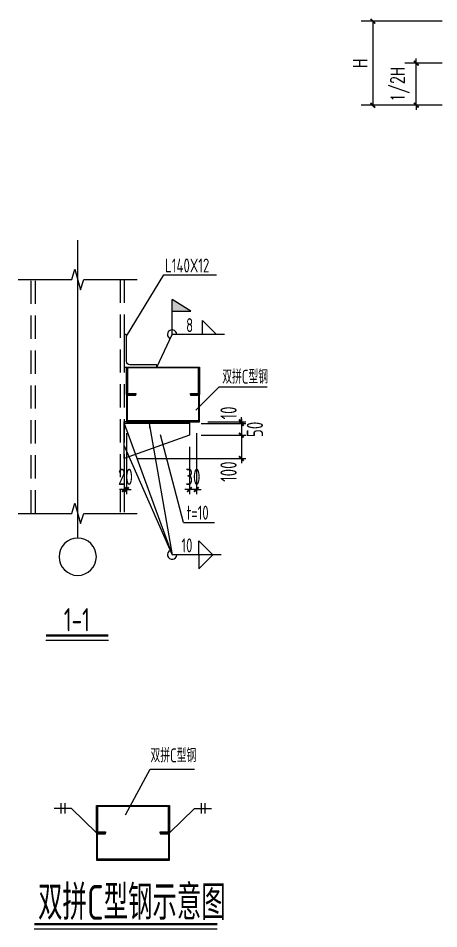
# Model space of a CAD drawing. Extents: x 753177 to 2169292, y -530934 to -273477.
# Drawn here: x 1816273 to 1829835, y -503039 to -473690 of the extents above; entities that cross this region are included whole.
import ezdxf
from ezdxf.enums import TextEntityAlignment as Align

# ---------------------------------------------------------------- set-up
doc = ezdxf.new("R2010")
doc.units = 0
doc.header["$LTSCALE"] = 1500
doc.header["$MEASUREMENT"] = 0
doc.linetypes.add('DASHED', pattern=[0.75, 0.5, -0.25])
doc.layers.get('Defpoints').update_dxf_attribs({"color": 252})
for name, color, linetype in [('ADIM', 8, 'Continuous'), ('AXIS', 3, 'Continuous'), ('DIM', 3, 'Continuous'), ('NUM', 7, 'Continuous'), ('Steel', 4, 'Continuous'), ('STEEL_DASH', 9, 'DASHED'), ('TEXT', 7, 'Continuous'), ('THIN', 7, 'Continuous'), ('WELD', 7, 'Continuous')]:
    doc.layers.add(name, color=color, linetype=linetype)
doc.styles.add('_TCH_DIM_T3', font='SIMPLEX', dxfattribs={"width": 0.705882, "bigfont": 'GBCBIG'})
doc.styles.add('TSSD_Axis', font='Complex.shx', dxfattribs={"width": 0.7, "bigfont": 'hztxt.shx'})
doc.styles.add('TSSD_Dimension', font='Tssdeng.shx', dxfattribs={"width": 0.7, "bigfont": 'hztxt.shx'})
doc.styles.add('TSSD_Label', font='Tssdeng.shx', dxfattribs={"width": 0.7, "bigfont": 'hztxt.shx'})
doc.styles.add('TSSD_Norm', font='Tssdeng.shx', dxfattribs={"bigfont": 'hztxt.shx'})
doc.dimstyles.new('_TCH_ARCH&&150', dxfattribs={"dimtxt": 446.25, "dimasz": 150, "dimexe": 375, "dimexo": 450, "dimgap": 189.375, "dimtad": 1, "dimdec": 0, "dimzin": 0, "dimdsep": 46, "dimtxsty": '_TCH_DIM_T3', "dimblk": 'ARCHTICK', "dimcen": 0.09, "dimclrt": 7, "dimazin": 2, "dimtfac": 1, "dimtdec": 0, "dimtix": 1, "dimtmove": 2, "dimatfit": 3, "dimfxl": 0, "dimtolj": 1, "dimtzin": 0, "dimarcsym": 0})
doc.dimstyles.new('TSSD_20_150', dxfattribs={"dimtxt": 525, "dimasz": 150, "dimexe": 150, "dimexo": 375, "dimgap": 150, "dimtad": 1, "dimdec": 0, "dimlfac": 0.133333, "dimzin": 0, "dimdsep": 46, "dimtxsty": 'TSSD_Dimension', "dimblk": 'ARCHTICK', "dimblk1": 'ARCHTICK', "dimblk2": 'ARCHTICK', "dimcen": 0, "dimdle": 150, "dimclrt": 7, "dimadec": 0, "dimazin": 0, "dimtfac": 1, "dimtdec": 0, "dimtix": 1, "dimtmove": 2, "dimatfit": 3, "dimfxl": 0, "dimtolj": 1, "dimtzin": 0, "dimarcsym": 0})

# ---------------------------------------------------------------- blocks, each defined once
blk = doc.blocks.new('_ArchTick')
at = {"color": 0, "linetype": 'ByBlock', "const_width": 0.4}
blk.add_lwpolyline([(-0.5, -0.5), (0.5, 0.5)], dxfattribs=at)
blk = doc.blocks.new('*D749')
at = {"layer": 'AXIS', "color": 0, "lineweight": -2, "transparency": 16777216}
for p, q in [((1829942, -475142), (1828735, -475142)), ((1829110, -475142), (1829110, -474992)), ((1829110, -476497), (1829110, -475142)), ((1829942, -476497), (1828735, -476497)), ((1829110, -476497), (1829110, -476647))]:
    blk.add_line(p, q, dxfattribs=at)
at = {"layer": 'Defpoints', "color": 0, "transparency": 16777216}
for p in [(1829110, -475142), (1830392, -475142), (1830392, -476497)]:
    blk.add_point(p, dxfattribs=at)
at = {"layer": 'AXIS', "color": 0, "lineweight": -2, "transparency": 16777216, "xscale": 150, "yscale": 150, "zscale": 150}
for p, rotation in [((1829110, -475142), 270), ((1829110, -476497), 90)]:
    blk.add_blockref('_ArchTick', p, dxfattribs=dict(at, rotation=rotation))
at = {"layer": 'AXIS', "color": 7, "transparency": 16777216, "insert": (1828581, -475819), "char_height": 446.2, "attachment_point": 5, "rotation": 90, "style": '_TCH_DIM_T3'}
blk.add_mtext('\\A1;1/2H', dxfattribs=at)
blk = doc.blocks.new('*D750')
at = {"layer": 'AXIS', "color": 0, "lineweight": -2, "transparency": 16777216}
for p, q in [((1829942, -473787), (1827334, -473787)), ((1827709, -473787), (1827709, -476497)), ((1829942, -476497), (1827334, -476497))]:
    blk.add_line(p, q, dxfattribs=at)
at = {"layer": 'Defpoints', "color": 0, "transparency": 16777216}
for p in [(1830392, -473787), (1827709, -476497), (1830392, -476497)]:
    blk.add_point(p, dxfattribs=at)
at = {"layer": 'AXIS', "color": 0, "lineweight": -2, "transparency": 16777216, "xscale": 150, "yscale": 150, "zscale": 150}
for p, rotation in [((1827709, -473787), 90), ((1827709, -476497), 270)]:
    blk.add_blockref('_ArchTick', p, dxfattribs=dict(at, rotation=rotation))
at = {"layer": 'AXIS', "color": 7, "transparency": 16777216, "insert": (1827297, -475142), "char_height": 446.2, "attachment_point": 5, "rotation": 90, "style": '_TCH_DIM_T3'}
blk.add_mtext('\\A1;H', dxfattribs=at)
blk = doc.blocks.new('*D719')
at = {"layer": 'Defpoints', "color": 0, "transparency": 16777216}
for p in [(1821793, -487130), (1819731, -487880), (1823468, -487880)]:
    blk.add_point(p, dxfattribs=at)
at = {"layer": 'DIM', "color": 0, "lineweight": -2, "transparency": 16777216}
for p, q in [((1822168, -487130), (1823618, -487130)), ((1823468, -486980), (1823468, -488030)), ((1820106, -487880), (1823618, -487880))]:
    blk.add_line(p, q, dxfattribs=at)
at = {"layer": 'DIM', "color": 0, "lineweight": -2, "transparency": 16777216, "xscale": 150, "yscale": 150, "zscale": 150}
for p, rotation in [((1823468, -487130), 90), ((1823468, -487880), 270)]:
    blk.add_blockref('_ArchTick', p, dxfattribs=dict(at, rotation=rotation))
at = {"layer": 'DIM', "color": 7, "transparency": 16777216, "insert": (1823056, -488304), "char_height": 525, "attachment_point": 5, "rotation": 90, "style": 'TSSD_Dimension'}
blk.add_mtext('\\A1;100', dxfattribs=at)
blk = doc.blocks.new('*D720')
at = {"layer": 'Defpoints', "color": 0, "transparency": 16777216}
for p in [(1821793, -486755), (1821793, -487130), (1823468, -487130)]:
    blk.add_point(p, dxfattribs=at)
at = {"layer": 'DIM', "color": 0, "lineweight": -2, "transparency": 16777216}
for p, q in [((1822168, -486755), (1823618, -486755)), ((1823468, -486605), (1823468, -487280)), ((1822168, -487130), (1823618, -487130))]:
    blk.add_line(p, q, dxfattribs=at)
at = {"layer": 'DIM', "color": 0, "lineweight": -2, "transparency": 16777216, "xscale": 150, "yscale": 150, "zscale": 150}
for p, rotation in [((1823468, -486755), 90), ((1823468, -487130), 270)]:
    blk.add_blockref('_ArchTick', p, dxfattribs=dict(at, rotation=rotation))
at = {"layer": 'DIM', "color": 7, "transparency": 16777216, "insert": (1823906, -486943), "char_height": 525, "attachment_point": 5, "rotation": 90, "style": 'TSSD_Dimension'}
blk.add_mtext('\\A1;50', dxfattribs=at)
blk = doc.blocks.new('*D721')
at = {"layer": 'Defpoints', "color": 0, "transparency": 16777216}
for p in [(1821793, -486755), (1822018, -486695), (1823468, -486755)]:
    blk.add_point(p, dxfattribs=at)
at = {"layer": 'DIM', "color": 0, "lineweight": -2, "transparency": 16777216}
for p, q in [((1823468, -486695), (1823468, -486545)), ((1822168, -486755), (1823618, -486755)), ((1822393, -486695), (1823618, -486695)), ((1823468, -486695), (1823468, -486755)), ((1823468, -486755), (1823468, -486905))]:
    blk.add_line(p, q, dxfattribs=at)
at = {"layer": 'DIM', "color": 0, "lineweight": -2, "transparency": 16777216, "xscale": 150, "yscale": 150, "zscale": 150}
for p, rotation in [((1823468, -486695), 270), ((1823468, -486755), 90)]:
    blk.add_blockref('_ArchTick', p, dxfattribs=dict(at, rotation=rotation))
at = {"layer": 'DIM', "color": 7, "transparency": 16777216, "insert": (1823056, -486413), "char_height": 525, "attachment_point": 5, "rotation": 90, "style": 'TSSD_Dimension'}
blk.add_mtext('\\A1;10', dxfattribs=at)
blk = doc.blocks.new('_WELD004')
at = {"color": 0, "linetype": 'ByBlock'}
for p, q in [((0, 1), (1, 0)), ((0, 0), (0, 1))]:
    blk.add_line(p, q, dxfattribs=at)
blk = doc.blocks.new('_WELD001')
at = {"linetype": 'ByBlock'}
h = blk.add_hatch(color=0, dxfattribs=at)
h.paths.add_polyline_path([(0.8, 1), (0, 1.5), (0, 1)])
edge = h.paths.add_edge_path()
edge.add_line((0, 0), (0, 1.5))
at = {"color": 0, "linetype": 'ByBlock'}
for p, q in [((0, 0), (0, 1.5)), ((0.8, 1), (0, 1.5)), ((0, 1), (0.8, 1))]:
    blk.add_line(p, q, dxfattribs=at)
blk = doc.blocks.new('ts_axno')
at = {"color": 0, "linetype": 'ByBlock', "lineweight": -2}
blk.add_circle((0, 0), 0.5, dxfattribs=at)
at = {"color": 0, "linetype": 'ByBlock', "lineweight": -2, "style": 'TSSD_Axis', "width": 0.7}
blk.add_attdef('A', text='', height=0.6, dxfattribs=at).set_placement((0, 0), align=Align.MIDDLE_CENTER)
blk = doc.blocks.new('*D722')
at = {"layer": 'Defpoints', "color": 0, "transparency": 16777216}
for p in [(1822018, -486695), (1821793, -487130), (1821793, -488884)]:
    blk.add_point(p, dxfattribs=at)
at = {"layer": 'DIM', "color": 0, "lineweight": -2, "transparency": 16777216}
for p, q in [((1822018, -487070), (1822018, -489034)), ((1821793, -487505), (1821793, -489034)), ((1821793, -488884), (1821643, -488884)), ((1822018, -488884), (1821793, -488884)), ((1822018, -488884), (1822168, -488884))]:
    blk.add_line(p, q, dxfattribs=at)
at = {"layer": 'DIM', "color": 0, "lineweight": -2, "transparency": 16777216, "xscale": 150, "yscale": 150, "zscale": 150}
blk.add_blockref('_ArchTick', (1821793, -488884), dxfattribs=at)
at = {"layer": 'DIM', "color": 0, "lineweight": -2, "transparency": 16777216, "xscale": 150, "yscale": 150, "zscale": 150, "rotation": 180}
blk.add_blockref('_ArchTick', (1822018, -488884), dxfattribs=at)
at = {"layer": 'DIM', "color": 7, "transparency": 16777216, "insert": (1821906, -488471), "char_height": 525, "attachment_point": 5, "style": 'TSSD_Dimension'}
blk.add_mtext('\\A1;30', dxfattribs=at)
blk = doc.blocks.new('*D723')
at = {"layer": 'Defpoints', "color": 0, "transparency": 16777216}
for p in [(1819768, -486695), (1819693, -487880), (1819693, -488884)]:
    blk.add_point(p, dxfattribs=at)
at = {"layer": 'DIM', "color": 0, "lineweight": -2, "transparency": 16777216}
for p, q in [((1819768, -487070), (1819768, -489034)), ((1819693, -488255), (1819693, -489034)), ((1819693, -488884), (1819543, -488884)), ((1819768, -488884), (1819693, -488884)), ((1819768, -488884), (1819918, -488884))]:
    blk.add_line(p, q, dxfattribs=at)
at = {"layer": 'DIM', "color": 0, "lineweight": -2, "transparency": 16777216, "xscale": 150, "yscale": 150, "zscale": 150}
blk.add_blockref('_ArchTick', (1819693, -488884), dxfattribs=at)
at = {"layer": 'DIM', "color": 0, "lineweight": -2, "transparency": 16777216, "xscale": 150, "yscale": 150, "zscale": 150, "rotation": 180}
blk.add_blockref('_ArchTick', (1819768, -488884), dxfattribs=at)
at = {"layer": 'DIM', "color": 7, "transparency": 16777216, "insert": (1819731, -488471), "char_height": 525, "attachment_point": 5, "style": 'TSSD_Dimension'}
blk.add_mtext('\\A1;20', dxfattribs=at)
blk = doc.blocks.new('A$C7E87390C')
at = {"linetype": 'ByBlock'}
for p, q in [((0, 881), (0, 0)), ((294, 881), (0, 881)), ((294, 852), (294, 881)), ((2056, 881), (2056, 852)), ((2349, 881), (2056, 881)), ((2349, 0), (2349, 881)), ((29, 29), (29, 852)), ((29, 852), (294, 852)), ((2056, 852), (2320, 852)), ((2320, 852), (2320, 29)), ((0, 0), (2349, 0)), ((2320, 29), (29, 29))]:
    blk.add_line(p, q, dxfattribs=at)

msp = doc.modelspace()

# ---------------------------------------------------------------- linework, layer by layer
at = {"layer": 'AXIS'}
msp.add_line((1818193.2, -490448.7), (1818193.2, -480842.2), dxfattribs=at)
at = {"layer": 'NUM', "const_width": 75}
for points in [[(1817165.5, -493589.8), (1819184.3, -493589.8)], [(1816788.9, -502889.3), (1822692.6, -502889.3)]]:
    msp.add_lwpolyline(points, dxfattribs=at)
at = {"layer": 'NUM'}
for points in [[(1817165.5, -493739.8), (1819184.3, -493739.8)], [(1816788.9, -503039.3), (1822692.6, -503039.3)]]:
    msp.add_lwpolyline(points, dxfattribs=at)
at = {"layer": 'Steel'}
for p, q in [((1821793.2, -486695.4), (1819693.2, -486695.4)), ((1819693.2, -487880.4), (1819693.2, -486695.4)), ((1821793.2, -486755.4), (1819693.2, -486755.4)), ((1821793.2, -486695.4), (1821793.2, -487130.4)), ((1821793.2, -487130.4), (1819693.2, -487880.4))]:
    msp.add_line(p, q, dxfattribs=at)
msp.add_lwpolyline([(1819693.2, -484933.3), (1820743.2, -484933.3), (1820743.2, -484883.3, 0.4142136), (1820718.2, -484858.3), (1819873.2, -484858.3, -0.4142136), (1819768.2, -484753.3), (1819768.2, -483908.3, 0.4142136), (1819743.2, -483883.3), (1819693.2, -483883.3), (1819693.2, -484933.3)], format="xyb", dxfattribs=at)
at = {"layer": 'STEEL_DASH'}
for p, q in [((1816693.2, -489649.9), (1816693.2, -482113.1)), ((1816828.2, -489649.9), (1816828.2, -482113.1)), ((1819558.2, -482113.1), (1819558.2, -489649.9)), ((1819693.2, -482113.1), (1819693.2, -489649.9))]:
    msp.add_line(p, q, dxfattribs=at)
at = {"layer": 'TEXT'}
for p, q in [((1821995.7, -486320.4), (1822751.5, -485575.3)), ((1817991.4, -499157.8), (1817436.2, -499157.8)), ((1817651.9, -498989), (1817651.9, -499326.5)), ((1817775.6, -498989), (1817775.6, -499326.5)), ((1818797.9, -499946.2), (1817991.4, -499157.8)), ((1821147.4, -499946.2), (1821953.9, -499157.8)), ((1821953.9, -499157.8), (1822509, -499157.8)), ((1822169.7, -498989), (1822169.7, -499326.5)), ((1822293.4, -498989), (1822293.4, -499326.5))]:
    msp.add_line(p, q, dxfattribs=at)
at = {"layer": 'THIN'}
for p, q in [((1822751.5, -485575.3), (1824297.3, -485575.3)), ((1821605.7, -489943.6), (1820863.7, -487119.9)), ((1821605.7, -489943.6), (1822605.7, -489943.6)), ((1819735.4, -499362.8), (1820527.9, -497891.6)), ((1820527.9, -497891.6), (1821954.5, -497891.6))]:
    msp.add_line(p, q, dxfattribs=at)
for points in [[(1816273.2, -482113.1), (1817998.2, -482113.1), (1818103.2, -481783.1), (1818283.2, -482443.1), (1818388.2, -482113.1), (1820113.2, -482113.1)], [(1816273.2, -489649.9), (1817998.2, -489649.9), (1818103.2, -489319.9), (1818283.2, -489979.9), (1818388.2, -489649.9), (1820113.2, -489649.9)]]:
    msp.add_lwpolyline(points, dxfattribs=at)
at = {"layer": 'WELD'}
for p, q in [((1820969.3, -481961.2), (1822665.1, -481961.2)), ((1822930.3, -483882.7), (1821234.5, -483882.7)), ((1822817.8, -490982.7), (1821234.5, -490982.7))]:
    msp.add_line(p, q, dxfattribs=at)
msp.add_lwpolyline([(1819768.2, -483943), (1820969.3, -481961.2)], dxfattribs=at)
for centre, start, end in [((1821234.5, -483882.7), 0, 237.1348), ((1821234.5, -490982.7), 113.7025, 0)]:
    msp.add_arc(centre, 150, start, end, dxfattribs=at)

# ---------------------------------------------------------------- block references
at = {"layer": 'ADIM', "xscale": -1200, "yscale": 1200, "zscale": 1200}
msp.add_blockref('ts_axno', (1818193.2, -491048.7), dxfattribs=at)
at = {"layer": 'TEXT', "linetype": 'ByBlock', "xscale": -1, "rotation": 180}
for p in [(1819768.2, -484933.3), (1818797.9, -499065.2)]:
    msp.add_blockref('A$C7E87390C', p, dxfattribs=at)
at = {"layer": 'TEXT', "linetype": 'ByBlock'}
for p in [(1819768.2, -486695.4), (1818797.9, -500827.3)]:
    msp.add_blockref('A$C7E87390C', p, dxfattribs=at)
at = {"layer": 'WELD'}
for name, p, xscale, yscale, zscale in [('_WELD001', (1821234.5, -483882.7), 750, 750, 750), ('_WELD004', (1822212.5, -483882.7), 450, 450, 450), ('_WELD004', (1822100.1, -490982.7), 450, 450, 450)]:
    msp.add_blockref(name, p, dxfattribs=dict(at, xscale=xscale, yscale=yscale, zscale=zscale))
at = {"layer": 'WELD', "xscale": -450, "yscale": 450, "zscale": 450, "rotation": 180}
msp.add_blockref('_WELD004', (1822100.1, -490982.7), dxfattribs=at)

# ---------------------------------------------------------------- texts
at = {"layer": 'NUM', "color": 4, "style": 'TSSD_Norm', "width": 0.7}
msp.add_text('1-1', height=750, dxfattribs=at).set_placement((1818165.4, -493452.6), align=Align.CENTER)
at = {"layer": 'NUM', "style": 'TSSD_Dimension', "width": 0.7}
msp.add_text('双拼C型钢示意图', height=1125, dxfattribs=at).set_placement((1819939.4, -502752), align=Align.CENTER)
at = {"layer": 'TEXT', "style": 'TSSD_Label', "width": 0.7}
for s, p in [('L140X12', (1821010.2, -481886.2)), ('8', (1821687.5, -483807.7)), ('双拼C型钢', (1822853.1, -485471.5)), ('t=10', (1821701.6, -489852.6)), ('10', (1821536.7, -490907.7)), ('双拼C型钢', (1820539.3, -497676.2))]:
    msp.add_text(s, height=450, dxfattribs=at).set_placement(p)

# ---------------------------------------------------------------- dimensions: what is measured, and where the dimension line sits
at = {"layer": 'AXIS'}
for base, p1, p2, text, picture, middle in [((1827709.1, -476496.6), (1830392, -473786.6), (1830392, -476496.6), 'H', '*D750', (1827296.6, -475141.6)), ((1829110.3, -475141.6), (1830392, -476496.6), (1830392, -475141.6), '1/2H', '*D749', (1828581, -475819.1))]:
    dim = msp.add_linear_dim(base=base, p1=p1, p2=p2, angle=90, text=text, dimstyle='_TCH_ARCH&&150', dxfattribs=at)
    dim.commit()
    dim.dimension.update_dxf_attribs({"geometry": picture, "text_midpoint": middle})
at = {"layer": 'DIM'}
dim = msp.add_linear_dim(base=(1823468, -486755.4), p1=(1822018.2, -486695.4), p2=(1821793.2, -486755.4), angle=90, text='10', dimstyle='TSSD_20_150', dxfattribs=at)
dim.commit()
dim.dimension.update_dxf_attribs({"geometry": '*D721', "text_midpoint": (1823055.5, -486413.4), "dimtype": 160})
for base, p1, p2, picture, middle in [((1823468, -487130.4), (1821793.2, -486755.4), (1821793.2, -487130.4), '*D720', (1823905.5, -486942.9)), ((1823468, -487880.4), (1821793.2, -487130.4), (1819730.7, -487880.4), '*D719', (1823055.5, -488303.7))]:
    dim = msp.add_linear_dim(base=base, p1=p1, p2=p2, angle=90, dimstyle='TSSD_20_150', dxfattribs=at)
    dim.commit()
    dim.dimension.update_dxf_attribs({"geometry": picture, "text_midpoint": middle, "dimtype": 160})
dim = msp.add_linear_dim(base=(1819693.2, -488883.8), p1=(1819768.2, -486695.4), p2=(1819693.2, -487880.4), text='20', dimstyle='TSSD_20_150', dxfattribs=at)
dim.commit()
dim.dimension.update_dxf_attribs({"geometry": '*D723', "text_midpoint": (1819730.7, -488471.3)})
dim = msp.add_linear_dim(base=(1821793.2, -488883.8), p1=(1822018.2, -486695.4), p2=(1821793.2, -487130.4), angle=180, dimstyle='TSSD_20_150', dxfattribs=at)
dim.commit()
dim.dimension.update_dxf_attribs({"geometry": '*D722', "text_midpoint": (1821905.7, -488471.3)})

# ---------------------------------------------------------------- leaders
at = {"layer": 'WELD'}
for points in [[(1820743.2, -484933.3), (1821234.5, -483882.7)], [(1819693.2, -486755.4), (1821234.5, -490982.7)], [(1820493.2, -486755.4), (1821234.5, -490982.7)], [(1819693.2, -487472.1), (1821234.5, -490982.7)]]:
    msp.add_leader(points, dimstyle='TSSD_20_150', dxfattribs=at)

doc.saveas('drawing.dxf')
